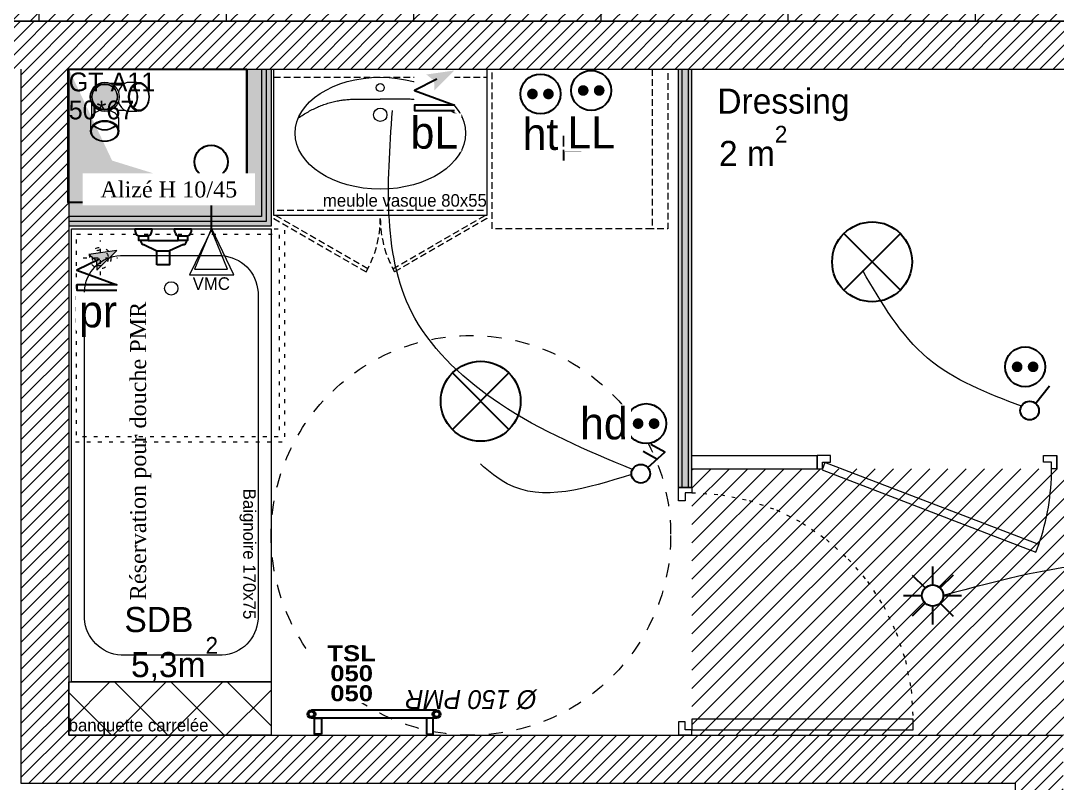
# Model space of a CAD drawing. Header units: centimetres. Extents: x 2666 to 9670, y 1889 to 5633.
# Drawn here: x 4811.7 to 5200.8, y 3866.3 to 4152.5 of the extents above; entities that cross this region are included whole.
import ezdxf

# ---------------------------------------------------------------- set-up
doc = ezdxf.new("R2010")
doc.units = ezdxf.units.CM
doc.header["$LTSCALE"] = 12.7
for name, pattern in [('ISO-03', [3, 1.2, -1.8]), ('Style de ligne -1', [0.83328, 0.41656, -0.41672]), ('Style de ligne -11', [0.694444, 0.41656, -0.277884]), ('Style de ligne -13', [0.295276, 0.19685, -0.098425]), ('Style de ligne -18', [0.328084, 0.109361, -0.218723]), ('Style de ligne -19', [0.333333, 0.111111, -0.222222]), ('Style de ligne -5', [0.41656, 0.13885, -0.27771]), ('VW-01', [0.83312, 0.41656, -0.41656])]:
    doc.linetypes.add(name, pattern=pattern)
for name, color, linetype, lineweight in [('B amÈnagement intÈrieur', 7, 'Continuous', 5), ('B aménagement intérieur', 7, 'Continuous', 5), ('B BATI-équipement-sanitaires', 7, 'Continuous', 5), ('B Faux plafonds', 7, 'Continuous', 5), ('B Faux plafonds-1', 7, 'Continuous', 5), ('B GÈnÈral', 7, 'Continuous', 5), ('B Général', 7, 'Continuous', 5), ('C ANNOTATIONS-PMR', 7, 'Style de ligne -5', 5), ('C ANNOTATIONS-prestations', 7, 'Continuous', 5), ('C ANNOTATIONS-prestations-1', 7, 'Continuous', 5), ('C ANNOTATIONS-texte', 7, 'Continuous', 5), ('C ANNOTATIONS-texte surfaces', 7, 'Continuous', 5), ('F REMPLISSAGE-vert clair', 7, 'Continuous', 13), ('F REMPLISSAGE-vert clair-1', 7, 'Continuous', 5), ('F REMPLISSAGE-vert foncÈ', 7, 'Continuous', 5), ('F REMPLISSAGE-vert foncé', 7, 'Continuous', 13), ('prlm-ELEC-CFO', 1, 'Continuous', 25)]:
    doc.layers.add(name, color=color, linetype=linetype, lineweight=lineweight)
doc.layers.add('B faience', color=7, linetype='Style de ligne -11', lineweight=13, true_color=0x0040ff)
doc.layers.add('C ANNOTATIONS-textes-numérotation gaine', color=7, linetype='ISO-03', lineweight=5, true_color=0xdd0000)
for name, color, linetype in [('prlm-CHAUFF-CONV', 20, 'Continuous'), ('prlm-EAU-CHU', 42, 'Continuous'), ('prlm-EAU-EUEV', 25, 'Continuous'), ('prlm-GT', 242, 'Continuous'), ('prlm-MOD', 64, 'Continuous'), ('prlm-MOD-PB', 123, 'Continuous'), ('prlm-VMC', 93, 'Continuous')]:
    doc.layers.add(name, color=color, linetype=linetype)
doc.styles.add('Eurostile', font='')
doc.styles.add('Eurostile (italic)', font='')
doc.styles.add('prlm-chauff-rad', font='ariblk.ttf', dxfattribs={"height": 12})
doc.styles.add('prlm-elec-cfo', font='comic.ttf', dxfattribs={"height": 12})
doc.styles.add('prlm-vmc', font='pala.ttf', dxfattribs={"height": 14})
doc.styles.get('Eurostile').set_extended_font_data('Eurostile')
doc.styles.get('Eurostile (italic)').set_extended_font_data('Eurostile', italic=True)
pattern_1 = [(45, (0, 0.2205), (-3.5277778, 3.3072917), [])]
pattern_2 = [(45, (0, 0), (2.4253472, -2.6458333), [])]

# ---------------------------------------------------------------- blocks, each defined once
blk = doc.blocks.new('Groupe-28-1')
at = {"layer": 'B Général', "color": 7, "linetype": 'VW-01', "lineweight": 5, "flags": 128}
blk.add_lwpolyline([(4829.72, 4134.39), (4896.69, 4134.39), (4896.69, 4084.39), (4829.72, 4084.39)], close=True, dxfattribs=at)
at = {"layer": 'C ANNOTATIONS-textes-numérotation gaine', "color": 7, "insert": (4829.69, 4133.09), "char_height": 7.059, "width": 56.9358, "attachment_point": 1, "line_spacing_factor": 0.894142, "style": 'Eurostile'}
blk.add_mtext('GT A11\\P50*67', dxfattribs=at)
blk = doc.blocks.new('xi.eu')
at = {"layer": 'prlm-EAU-EUEV', "linetype": 'ByBlock', "lineweight": -2}
h = blk.add_hatch(color=0, dxfattribs=at)
edge = h.paths.add_edge_path()
edge.add_arc((0, 0), 5, 0, 360)
at = {"layer": 'prlm-EAU-EUEV', "color": 0, "linetype": 'ByBlock', "lineweight": 5}
blk.add_circle((0, 0), 5, dxfattribs=at)
blk = doc.blocks.new('xi.cee3')
at = {"layer": 'prlm-EAU-CHU', "color": 0, "lineweight": 13}
for p, q in [((-5.34, 12.09), (-5.34, 8.77)), ((5.34, 8.77), (5.34, 12.09)), ((-5, 7.43), (-5, 2.17)), ((5, 5), (3.85, 3.85)), ((5, 5), (5, 7.43)), ((7.43, 5), (5, 5)), ((12.09, 5.34), (8.77, 5.34)), ((2.17, -5), (7.43, -5)), ((8.77, -5.34), (12.09, -5.34))]:
    blk.add_line(p, q, dxfattribs=at)
for radius in [5.45, 4.69]:
    blk.add_circle((0, 0), radius, dxfattribs=at)
for centre, radius, start, end in [((0, 6.15), 6.29, 48.8644, 131.1356), ((0, 6.35), 5.87, 47.8311, 131.8233), ((-2.66, 8.75), 2.68, 180.4039, 207.2524), ((2.66, 8.75), 2.68, 332.7476, 359.5961), ((-0.74, 10.12), 5.03, 211.1457, 259.1022), ((0.74, 10.12), 5.03, 280.8978, 328.8543), ((10.12, 0.74), 5.03, 121.1457, 169.1022), ((8.75, 2.66), 2.68, 90.4039, 117.2524), ((6.35, 0), 5.87, 318.1767, 42.1689), ((6.15, 0), 6.29, 318.8644, 41.1356), ((10.12, -0.74), 5.03, 190.8978, 238.8543), ((8.75, -2.66), 2.68, 242.7476, 269.5961)]:
    blk.add_arc(centre, radius, start, end, dxfattribs=at)
for centre, major_axis, ratio in [((0, 12.84), (5.44, 0), 0.708306), ((0, 12.94), (5.05, 0), 0.707331)]:
    blk.add_ellipse(centre, major_axis=major_axis, ratio=ratio, dxfattribs=at)
at = {"layer": 'prlm-EAU-CHU', "color": 0, "lineweight": 13, "extrusion": (0, 0, -1)}
for centre, major_axis, ratio in [((12.84, 0), (0, 5.44), 0.708306), ((12.94, 0), (0, 5.05), 0.707331)]:
    blk.add_ellipse(centre, major_axis=major_axis, ratio=ratio, dxfattribs=at)
blk = doc.blocks.new('xi.be')
at = {"layer": 'prlm-VMC', "color": 0, "linetype": 'ByBlock', "lineweight": 5, "flags": 128}
blk.add_lwpolyline([(-6.17, -15), (6.17, -15), (0, 0)], close=True, dxfattribs=at)
at = {"layer": 'prlm-VMC', "color": 0, "linetype": 'ByBlock', "lineweight": 5}
blk.add_solid([(0, -1), (5.17, -14), (-5.17, -14), (0, -1)], dxfattribs=at)
blk = doc.blocks.new('xi.PTCE')
at = {"layer": 'prlm-ELEC-CFO', "color": 0}
for points in [[(-10.61, 10.61), (10.61, -10.61)], [(10.61, 10.61), (-10.61, -10.61)]]:
    blk.add_lwpolyline(points, dxfattribs=at)
at = {"layer": 'prlm-ELEC-CFO', "color": 0, "linetype": 'ByBlock'}
blk.add_circle((0, 0), 15, dxfattribs=at)
blk = doc.blocks.new('xi.SA')
at = {"layer": 'prlm-ELEC-CFO', "color": 0}
blk.add_lwpolyline([(0.2, -1.28), (5.5, 5.28)], dxfattribs=at)
blk.add_circle((-2, -4), 3.5, dxfattribs=at)
blk = doc.blocks.new('xi.PC')
at = {"color": 0, "lineweight": 5}
blk.add_wipeout([(-7.5, -7.5), (7.5, -7.5), (7.5, 7.5), (-7.5, 7.5)], dxfattribs=at).dxf.layer = 'prlm-ELEC-CFO'
at = {"layer": 'prlm-ELEC-CFO', "color": 0, "linetype": 'ByBlock', "lineweight": 5, "const_width": 2}
for points in [[(-4, 0, 1), (-2, 0, 1)], [(2, 0, 1), (4, 0, 1)]]:
    blk.add_lwpolyline(points, format="xyb", close=True, dxfattribs=at)
at = {"layer": 'prlm-ELEC-CFO', "color": 0, "linetype": 'ByBlock', "lineweight": -2}
blk.add_circle((0, 0), 7.5, dxfattribs=at)
blk = doc.blocks.new('xi.SPOT')
at = {"color": 0, "lineweight": 5}
blk.add_wipeout([(-4, 0), (-2.83, -2.83), (0, -4), (2.83, -2.83), (4, 0), (2.83, 2.83), (0, 4), (-2.83, 2.83)], dxfattribs=at).dxf.layer = 'prlm-ELEC-CFO'
at = {"layer": 'prlm-ELEC-CFO', "color": 0, "linetype": 'ByBlock', "lineweight": -2, "flags": 128}
for points in [[(0, 10.88), (0, 4)], [(-7.69, 7.69), (-2.83, 2.83)], [(7.69, 7.69), (2.83, 2.83)], [(-10.88, 0), (-4, 0)], [(4, 0), (10.88, 0)], [(-2.83, -2.83), (-7.69, -7.69)], [(2.83, -2.83), (7.69, -7.69)], [(0, -4), (0, -10.88)]]:
    blk.add_lwpolyline(points, dxfattribs=at)
at = {"layer": 'prlm-ELEC-CFO', "color": 0, "linetype": 'ByBlock', "lineweight": -2}
blk.add_circle((0, 0), 4, dxfattribs=at)
blk = doc.blocks.new('xi.dchrob')
at = {"layer": 'prlm-MOD', "color": 161}
for p, q in [((8.16, -2.3), (8.16, 2.3)), ((13.38, 1.16), (13.38, -1.16))]:
    blk.add_line(p, q, dxfattribs=at)
for points in [[(0, 10.66), (0, 4.16)], [(4.19, -5.66), (4.19, 5.66)], [(5.77, 7.56), (8.16, 2.38)], [(5.77, -7.26), (8.16, -2.37)], [(0, -4.16), (0, -10.66)]]:
    blk.add_lwpolyline(points, dxfattribs=at)
for points in [[(2.5, 9.16), (4.19, 9.16), (4.19, 5.66), (2.5, 5.66)], [(13.38, -2.37), (8.16, -2.37), (8.16, 2.38), (13.38, 2.38)], [(2.5, -5.66), (4.19, -5.66), (4.19, -9.16), (2.5, -9.16)]]:
    blk.add_lwpolyline(points, close=True, dxfattribs=at)
for centre, radius, start, end in [((0, 7.41), 3.25, 32.579, 90), ((4.65, 7.56), 1.13, 0, 114.0743), ((0, 7.41), 3.25, 270, 327.421), ((0, -7.41), 3.25, 32.579, 90), ((4.65, -7.26), 1.13, 245.9257, 360), ((0, -7.41), 3.25, 270, 327.421)]:
    blk.add_arc(centre, radius, start, end, dxfattribs=at)
blk = doc.blocks.new('xi.BL')
at = {"color": 0, "lineweight": 5}
blk.add_wipeout([(-7.5, -7.5), (7.5, -7.5), (7.5, 7.5), (-7.5, 7.5)], dxfattribs=at).dxf.layer = 'prlm-ELEC-CFO'
at = {"layer": 'prlm-ELEC-CFO', "lineweight": 5}
blk.add_hatch(color=0, dxfattribs=at).paths.add_polyline_path([(-3, 6), (-0.1, 3.7), (0, 0), (7.5, 7.5)])
at = {"layer": 'prlm-ELEC-CFO', "color": 0}
blk.add_lwpolyline([(0.95, 4.23), (-7.5, 0), (7.5, -5.5), (-7.5, -5.5), (-7.5, -7.5), (7.5, -7.5)], dxfattribs=at)
blk = doc.blocks.new('xi.DA')
at = {"layer": 'prlm-ELEC-CFO', "color": 0}
for points in [[(4.05, 1.39), (-1.17, 4.34)], [(0.61, -1.67), (7.04, 4.05), (1.81, 7.01)]]:
    blk.add_lwpolyline(points, dxfattribs=at)
blk.add_circle((-2, -4), 3.5, dxfattribs=at)
blk = doc.blocks.new('xi.PCHD')
at = {"color": 0, "lineweight": 5}
blk.add_wipeout([(-7.5, -7.5), (7.5, -7.5), (7.5, 7.5), (-7.5, 7.5)], dxfattribs=at).dxf.layer = 'prlm-ELEC-CFO'
at = {"layer": 'prlm-ELEC-CFO', "color": 0, "linetype": 'ByBlock', "lineweight": 5, "const_width": 2}
for points in [[(-4, 0, 1), (-2, 0, 1)], [(2, 0, 1), (4, 0, 1)]]:
    blk.add_lwpolyline(points, format="xyb", close=True, dxfattribs=at)
at = {"layer": 'prlm-ELEC-CFO', "color": 0, "linetype": 'ByBlock', "lineweight": -2}
blk.add_circle((0, 0), 7.5, dxfattribs=at)
blk = doc.blocks.new('xi.PCHT')
at = {"color": 0, "lineweight": 5}
blk.add_wipeout([(-7.5, -7.5), (7.5, -7.5), (7.5, 7.5), (-7.5, 7.5)], dxfattribs=at).dxf.layer = 'prlm-ELEC-CFO'
at = {"layer": 'prlm-ELEC-CFO', "color": 0, "linetype": 'ByBlock', "lineweight": 5, "const_width": 2}
for points in [[(-4, 0, 1), (-2, 0, 1)], [(2, 0, 1), (4, 0, 1)]]:
    blk.add_lwpolyline(points, format="xyb", close=True, dxfattribs=at)
at = {"layer": 'prlm-ELEC-CFO', "color": 0, "linetype": 'ByBlock', "lineweight": -2}
blk.add_circle((0, 0), 7.5, dxfattribs=at)
blk = doc.blocks.new('xi.PR')
at = {"layer": 'prlm-ELEC-CFO', "lineweight": 5}
blk.add_hatch(color=0, dxfattribs=at).paths.add_polyline_path([(-3, 6), (-0.1, 3.7), (0, 0), (7.5, 7.5)])
at = {"layer": 'prlm-ELEC-CFO', "color": 0}
blk.add_lwpolyline([(0.95, 4.23), (-7.5, 0), (7.5, -5.5), (-7.5, -5.5), (-7.5, -7.5), (7.5, -7.5)], dxfattribs=at)
at = {"layer": 'prlm-ELEC-CFO', "color": 0, "lineweight": 5, "flags": 128}
blk.add_lwpolyline([(-3, 6), (-0.1, 3.7), (0, 0), (7.5, 7.5)], close=True, dxfattribs=at)
blk = doc.blocks.new('xi.LL')
at = {"color": 0, "lineweight": 5}
blk.add_wipeout([(-7.5, -7.5), (7.5, -7.5), (7.5, 7.5), (-7.5, 7.5)], dxfattribs=at).dxf.layer = 'prlm-ELEC-CFO'
at = {"layer": 'prlm-ELEC-CFO', "color": 0, "linetype": 'ByBlock', "lineweight": 5, "const_width": 2}
for points in [[(-4, 0, 1), (-2, 0, 1)], [(2, 0, 1), (4, 0, 1)]]:
    blk.add_lwpolyline(points, format="xyb", close=True, dxfattribs=at)
at = {"layer": 'prlm-ELEC-CFO', "color": 0, "linetype": 'ByBlock', "lineweight": -2}
blk.add_circle((0, 0), 7.5, dxfattribs=at)
blk = doc.blocks.new('xi.TSL-050-050')
at = {"layer": 'prlm-CHAUFF-CONV', "linetype": 'ByBlock', "lineweight": -2}
h = blk.add_hatch(color=0, dxfattribs=at)
edge = h.paths.add_edge_path()
edge.add_arc((-23.5, 7.5), 1.5, 0, 360)
edge = h.paths.add_edge_path(flags=17)
edge.add_arc((-23.5, 7.5), 1, 0, 360)
edge = h.paths.add_edge_path()
edge.add_arc((23.5, 7.5), 1.5, 0, 360)
edge = h.paths.add_edge_path(flags=17)
edge.add_arc((23.5, 7.5), 1, 0, 360)
at = {"layer": 'prlm-CHAUFF-CONV', "color": 0, "linetype": 'ByBlock', "lineweight": -2, "flags": 128}
for points in [[(23.5, 9), (-23.5, 9)], [(23.5, 6), (-23.5, 6)]]:
    blk.add_lwpolyline(points, dxfattribs=at)
at = {"layer": 'prlm-CHAUFF-CONV', "color": 0, "linetype": 'ByBlock', "lineweight": -2}
for points in [[(-19.73, 0), (-22.27, 0), (-22.27, 6), (-19.73, 6)], [(19.73, 0), (22.27, 0), (22.27, 6), (19.73, 6)]]:
    blk.add_lwpolyline(points, close=True, dxfattribs=at)
for centre, radius in [((-23.5, 7.5), 1.5), ((-23.5, 7.5), 1), ((23.5, 7.5), 1.5), ((23.5, 7.5), 1)]:
    blk.add_circle(centre, radius, dxfattribs=at)
blk = doc.blocks.new('Rond 150_PMR')
at = {"layer": 'B Général', "color": 154, "linetype": 'VW-01', "lineweight": 5, "true_color": 0x0053a6}
blk.add_circle((0, 0), 75, dxfattribs=at)
at = {"layer": 'B Général', "color": 154, "true_color": 0x0053a6, "insert": (-61.5, 0), "char_height": 7.059, "attachment_point": 5, "rotation": 90, "line_spacing_factor": 0.894142, "style": 'Eurostile (italic)'}
blk.add_mtext('Ø 150 PMR', dxfattribs=at)
blk = doc.blocks.new('Groupe-11-1')
at = {"layer": 'B Général', "color": 252, "linetype": 'Style de ligne -19', "lineweight": 5, "true_color": 0x989898}
for p, q in [((-29.11, -35.61), (-29.11, -22.61)), ((-22.61, -29.11), (-35.61, -29.11))]:
    blk.add_line(p, q, dxfattribs=at)
at = {"layer": 'B Général', "color": 252, "linetype": 'Style de ligne -19', "lineweight": 5, "true_color": 0x989898, "flags": 128}
for points in [[(-40, -40), (-40, 40), (40, 40), (40, -40)], [(-38, -38), (-38, 38), (38, 38), (38, -38)]]:
    blk.add_lwpolyline(points, close=True, dxfattribs=at)
at = {"layer": 'B Général', "color": 252, "linetype": 'Style de ligne -19', "lineweight": 5, "true_color": 0x989898}
for radius in [4, 3]:
    blk.add_circle((-29.11, -29.11), radius, dxfattribs=at)
blk = doc.blocks.new('Douche pointillée')
at = {"layer": 'B Général', "color": 252, "true_color": 0x989898}
blk.add_blockref('Groupe-11-1', (0, 0), dxfattribs=at)
blk = doc.blocks.new('Baignoire 75_170')
at = {"layer": 'B faience', "lineweight": 18, "flags": 128}
blk.add_lwpolyline([(-85, 38.5), (-85, -37.5), (86, -37.5)], dxfattribs=at)
at = {"layer": 'B Général', "color": 7, "linetype": 'Continuous', "lineweight": 5, "flags": 128}
blk.add_lwpolyline([(-84, -36.5), (-84, 38.5), (86, 38.5), (86, -36.5)], close=True, dxfattribs=at)
blk.add_lwpolyline([(-74, -17.85), (-74, 19.85, -0.379059), (-60.25, 33.6), (62.5, 33.6, -0.377778), (76, 20.1), (76, -17.85, -0.374545), (62.25, -31.6), (-60.5, -31.6, -0.392593), (-74, -18.1)], format="xyb", close=True, dxfattribs=at)
at = {"layer": 'B Général', "color": 7, "linetype": 'Continuous', "lineweight": 5}
blk.add_circle((-61.7, 1), 2.5, dxfattribs=at)
at = {"layer": 'B Général', "color": 8, "true_color": 0x767676}
blk.add_blockref('Douche pointillée', (-44, 3.5), dxfattribs=at)
at = {"layer": 'C ANNOTATIONS-prestations', "insert": (62.5, 26.61), "char_height": 4.706, "width": 80, "attachment_point": 9, "line_spacing_factor": 0.894142, "style": 'Eurostile'}
blk.add_mtext('Baignoire 170x75', dxfattribs=at)
blk = doc.blocks.new('Lave Linge')
at = {"layer": 'B Général', "color": 7, "linetype": 'Style de ligne -13', "lineweight": 5, "flags": 128}
blk.add_lwpolyline([(-29.47, 30), (-29.47, 36), (30.53, 36), (30.53, 30)], dxfattribs=at)
blk.add_lwpolyline([(-29.47, 30), (30.53, 30), (30.53, -30), (-29.47, -30)], close=True, dxfattribs=at)
at = {"layer": 'B Général', "color": 7, "insert": (0, 0), "char_height": 7.059, "attachment_point": 5, "line_spacing_factor": 0.894142, "style": 'Eurostile'}
blk.add_mtext('LL', dxfattribs=at)
blk = doc.blocks.new('Groupe-7-1')
at = {"layer": 'B Général', "color": 7, "linetype": 'Continuous', "lineweight": 5}
for centre, major_axis, ratio in [((0, -24.07), (32, 0), 0.65625), ((0, -6.97), (1.5, 0), 1), ((0, -17.15), (2.5, 0), 1)]:
    blk.add_ellipse(centre, major_axis=major_axis, ratio=ratio, dxfattribs=at)
for points in [[(-30.82, -18.37), (-20.7, -11.37), (-9.74, -11.32), (-4.71, -11.3), (0, -11.3)], [(30.82, -18.37), (20.7, -11.37), (9.74, -11.32), (4.71, -11.3), (0, -11.3)]]:
    blk.add_open_spline(points, degree=2, knots=[0, 0, 0, 1, 1, 2, 2, 2], dxfattribs=at)
blk.add_open_spline([(-30.45, -17.59), (-30.5, -17.61), (-30.55, -17.64)], degree=2, dxfattribs=at)
blk = doc.blocks.new('meuble vasque 80x60')
at = {"layer": 'B BATI-équipement-sanitaires', "color": 7, "linetype": 'Style de ligne -13', "lineweight": 5, "flags": 128}
for points in [[(-40, -3.07), (40, -3.07), (40, -53.07), (-40, -53.07)], [(-40, -56.07), (-5.36, -76.07), (-4.71, -74.94), (-39.35, -54.94)], [(40, -56.07), (5.36, -76.07), (4.71, -74.94), (39.35, -54.94)]]:
    blk.add_lwpolyline(points, close=True, dxfattribs=at)
at = {"layer": 'B BATI-équipement-sanitaires', "color": 7, "linetype": 'Style de ligne -13', "lineweight": 5}
for centre, start, end in [((-40, -56.07), 330, 0), ((40, -56.07), 180, 210)]:
    blk.add_arc(centre, 40, start, end, dxfattribs=at)
at = {"layer": 'B Général', "lineweight": 5, "flags": 128}
blk.add_lwpolyline([(-40, 0), (40, 0), (40, -55), (-40, -55)], close=True, dxfattribs=at)
at = {"layer": 'B Général', "color": 7}
blk.add_blockref('Groupe-7-1', (0, 0), dxfattribs=at)
at = {"layer": 'C ANNOTATIONS-prestations', "insert": (40, -53.07), "char_height": 4.706, "width": 80, "attachment_point": 9, "line_spacing_factor": 0.894142, "style": 'Eurostile'}
blk.add_mtext('meuble vasque 80x55', dxfattribs=at)
blk = doc.blocks.new('VMC')
at = {"layer": 'B Général', "color": 7, "linetype": 'Style de ligne -1', "lineweight": 13}
blk.add_line((0, 10.77), (0, 17), dxfattribs=at)
at = {"layer": 'B Général', "color": 250, "linetype": 'Continuous', "lineweight": 5, "true_color": 0x444444, "flags": 128}
blk.add_lwpolyline([(0, 10.77), (-8.34, -6.52), (8.34, -6.52)], close=True, dxfattribs=at)
at = {"layer": 'C ANNOTATIONS-prestations', "insert": (-7.15, -7.39), "char_height": 4.706, "attachment_point": 1, "line_spacing_factor": 0.894142, "style": 'Eurostile'}
blk.add_mtext('VMC', dxfattribs=at)

msp = doc.modelspace()

# ---------------------------------------------------------------- hatches: boundary and pattern name
at = {"layer": 'B Faux plafonds', "linetype": 'Continuous', "lineweight": 5, "true_color": 0xaaaaaa}
h = msp.add_hatch(dxfattribs=at)
h.set_pattern_fill('F_P__SOFFITE', color=253, style=0, pattern_type=2)
h.set_pattern_definition(pattern_1)
h.paths.add_polyline_path([(4337.44, 3228.48), (4207.44, 3228.48), (4207.44, 4282.39), (4659.96, 4282.39), (4659.96, 4330.39), (5019.96, 4330.39), (5019.96, 4687.89), (5150.04, 4687.72), (5150.04, 4282.39), (6787.89, 4282.39), (6787.89, 4152.39), (4337.44, 4152.39)])
at = {"layer": 'B Faux plafonds-1', "linetype": 'Continuous', "lineweight": 5, "true_color": 0xaaaaaa}
h = msp.add_hatch(dxfattribs=at)
h.set_pattern_fill('F_P__SOFFITE', color=253, style=0, pattern_type=2)
h.set_pattern_definition(pattern_1)
h.paths.add_polyline_path([(5687.94, 4069.39), (5687.95, 4069.39), (5687.95, 4134.39), (5807.96, 4134.39), (5807.96, 3971.89), (5522.96, 3971.89), (5522.96, 3884.39), (5063.69, 3884.39), (5063.69, 3984.39), (5422.09, 3984.39), (5422.09, 4134.39), (5652.94, 4134.39), (5652.94, 4067.39), (5687.94, 4067.39)])
at = {"layer": 'B GÈnÈral', "linetype": 'Continuous', "lineweight": 5}
h = msp.add_hatch(dxfattribs=at)
h.set_pattern_fill('50_BETON', style=0, pattern_type=2)
h.set_pattern_definition(pattern_2)
h.paths.add_polyline_path([(5431.34, 4152.39), (4337.44, 4152.39), (4355.44, 4134.39), (5431.34, 4134.39)])
h = msp.add_hatch(dxfattribs=at)
h.set_pattern_fill('50_BETON', style=0, pattern_type=2)
h.set_pattern_definition(pattern_2)
h.paths.add_polyline_path([(4811.69, 3866.39), (4829.69, 3884.39), (4829.69, 4134.39), (4811.69, 4134.39)])
at = {"layer": 'B GÈnÈral', "linetype": 'Continuous', "lineweight": 5, "true_color": 0x7f7f7f}
h = msp.add_hatch(dxfattribs=at)
h.set_pattern_fill('FAIENCE 15X15', color=8, angle=135, style=0, pattern_type=2)
h.set_pattern_definition([(135, (4867.19, 3905.244), (9.8784, 11.288), []), (45, (4867.19, 3905.244), (-10.8173, 10.3916), [])])
h.paths.add_polyline_path([(4829.69, 3904.39), (4905.69, 3904.39), (4905.69, 3884.39), (4829.69, 3884.39)])
at = {"layer": 'B GÈnÈral', "linetype": 'Continuous', "lineweight": 5}
h = msp.add_hatch(dxfattribs=at)
h.set_pattern_fill('50_BETON', style=0, pattern_type=2)
h.set_pattern_definition(pattern_2)
h.paths.add_polyline_path([(5185.04, 3866.39), (5203.04, 3884.39), (4829.69, 3884.39), (4811.69, 3866.39)])
h = msp.add_hatch(dxfattribs=at)
h.set_pattern_fill('50_BETON', style=0, pattern_type=2)
h.set_pattern_definition(pattern_2)
h.paths.add_polyline_path([(5203.04, 3317.37), (5203.04, 3884.39), (5185.04, 3866.39), (5185.04, 3317.37)])
at = {"layer": 'C ANNOTATIONS-prestations-1', "linetype": 'Continuous', "lineweight": 9, "true_color": 0x989898}
h = msp.add_hatch(dxfattribs=at)
h.set_pattern_fill('DALETTES TERRASSE 50X50', color=252, scale=1.406016, style=0, pattern_type=2)
h.set_pattern_definition([(0, (4678, 4152.39), (4e-15, -70.3008), []), (-90, (4678, 4152.39), (70.3008, 0), [])])
h.paths.add_polyline_path([(4337.44, 3228.48), (4207.44, 3228.48), (4207.44, 4282.39), (4659.96, 4282.39), (4659.96, 4330.39), (5019.96, 4330.39), (5019.96, 4687.89), (5150.04, 4687.72), (5150.04, 4282.39), (6787.89, 4282.39), (6787.89, 4152.39), (4337.44, 4152.39)])

# ---------------------------------------------------------------- linework, layer by layer
at = {"layer": 'B amÈnagement intÈrieur', "color": 254, "linetype": 'Continuous', "true_color": 0xd6d6d6}
msp.add_solid([(4846, 4100.03), (4829.72, 4134.39), (4896.69, 4084.39), (4829.72, 4084.39)], dxfattribs=at)
at = {"layer": 'B amÈnagement intÈrieur', "color": 9, "linetype": 'Continuous', "true_color": 0xc0dcc0}
for points in [[(4896.69, 4134.39), (4905.69, 4134.39), (4896.69, 4084.39), (4905.69, 4075.39)], [(4896.69, 4084.39), (4905.69, 4075.39), (4829.69, 4084.39), (4829.69, 4075.39)]]:
    msp.add_solid(points, dxfattribs=at)
at = {"layer": 'B aménagement intérieur', "color": 7, "linetype": 'Continuous', "lineweight": 13}
for p, q in [((4896.69, 4134.39), (4896.69, 4084.39)), ((4905.69, 4134.39), (4905.69, 4075.39)), ((4896.69, 4084.39), (4829.69, 4084.39)), ((4905.69, 4075.39), (4829.69, 4075.39))]:
    msp.add_line(p, q, dxfattribs=at)
at = {"layer": 'B GÈnÈral', "color": 9, "linetype": 'Continuous', "true_color": 0xc0dcc0}
for points in [[(5063.69, 3977.39), (5058.69, 3977.39), (5063.69, 4134.39), (5058.69, 4134.39)], [(5063.69, 3884.39), (5058.69, 3884.39), (5063.69, 3884.39), (5058.69, 3884.39)]]:
    msp.add_solid(points, dxfattribs=at)
at = {"layer": 'B Général', "color": 7, "linetype": 'Continuous', "lineweight": 18}
for p, q in [((4337.44, 4152.39), (5431.34, 4152.39)), ((4811.69, 4134.39), (4811.69, 3866.39)), ((4829.69, 4134.39), (4829.69, 3884.39)), ((4829.69, 4134.39), (5431.34, 4134.39)), ((4829.69, 3884.39), (5203.04, 3884.39)), ((4811.69, 3866.39), (5185.04, 3866.39)), ((5185.04, 3866.39), (5185.04, 3317.37))]:
    msp.add_line(p, q, dxfattribs=at)
at = {"layer": 'B Général', "color": 7, "linetype": 'Continuous', "lineweight": 5}
for p, q in [((4337.44, 4152.39), (5431.34, 4152.39)), ((4811.69, 4134.39), (4811.69, 3866.39)), ((4829.69, 4134.39), (4829.69, 3884.39)), ((4829.69, 4134.39), (5431.34, 4134.39)), ((5063.69, 3989.39), (5110.71, 3989.39)), ((5110.71, 3984.39), (5110.71, 3989.39)), ((5200.71, 3984.39), (5200.71, 3989.39)), ((5063.69, 3984.39), (5110.71, 3984.39)), ((5061.19, 3889.39), (5058.69, 3889.39)), ((5058.69, 3889.39), (5058.69, 3884.39)), ((5061.19, 3886.39), (5061.19, 3889.39)), ((4829.69, 3884.39), (5203.04, 3884.39)), ((5058.69, 3884.39), (5063.69, 3884.39)), ((5063.69, 3886.39), (5061.19, 3886.39)), ((5063.69, 3884.39), (5063.69, 3886.39)), ((4811.69, 3866.39), (5185.04, 3866.39)), ((5185.04, 3866.39), (5185.04, 3317.37))]:
    msp.add_line(p, q, dxfattribs=at)
at = {"layer": 'B Général', "color": 98, "linetype": 'Continuous', "lineweight": 13, "true_color": 0x004400}
for p, q in [((5058.69, 3977.39), (5058.69, 4134.39)), ((5063.69, 3989.39), (5063.69, 4134.39)), ((5063.69, 3977.39), (5063.69, 3984.39)), ((5063.69, 3977.39), (5058.69, 3977.39)), ((5063.69, 3884.39), (5058.69, 3884.39))]:
    msp.add_line(p, q, dxfattribs=at)
at = {"layer": 'B Général', "color": 7, "linetype": 'Continuous', "lineweight": 13}
for p, q in [((5063.69, 3989.39), (5110.71, 3989.39)), ((5063.69, 3984.39), (5110.71, 3984.39))]:
    msp.add_line(p, q, dxfattribs=at)
at = {"layer": 'B Général', "color": 7, "linetype": 'Continuous', "lineweight": 9}
for p, q in [((5115.71, 3989.39), (5110.71, 3989.39)), ((5110.71, 3989.39), (5110.71, 3984.39)), ((5115.71, 3986.89), (5115.71, 3989.39)), ((5195.71, 3986.89), (5195.71, 3989.39)), ((5195.71, 3989.39), (5200.71, 3989.39)), ((5200.71, 3989.39), (5200.71, 3989.39)), ((5200.71, 3989.39), (5200.71, 3989.39)), ((5200.71, 3989.39), (5200.71, 3985.1)), ((5113.61, 3986.72), (5112.54, 3983.92)), ((5112.71, 3984.39), (5112.71, 3986.89)), ((5112.71, 3986.89), (5115.71, 3986.89)), ((5193.9, 3955.9), (5113.61, 3986.72)), ((5198.71, 3986.89), (5195.71, 3986.89)), ((5198.71, 3984.39), (5198.71, 3986.89)), ((5200.71, 3985.1), (5200.71, 3984.39)), ((5110.71, 3984.39), (5112.71, 3984.39)), ((5112.54, 3983.92), (5192.82, 3953.1)), ((5200.71, 3984.39), (5198.71, 3984.39)), ((5192.82, 3953.1), (5193.9, 3955.9))]:
    msp.add_line(p, q, dxfattribs=at)
at = {"layer": 'B Général', "linetype": 'Style de ligne -18', "lineweight": 5}
for p, q in [((5063.69, 3975.39), (5074.52, 3974.66)), ((5074.52, 3974.66), (5085.17, 3972.49)), ((5085.17, 3972.49), (5095.45, 3968.92)), ((5095.45, 3968.92), (5105.19, 3964)), ((5105.19, 3964), (5114.22, 3957.82)), ((5114.22, 3957.82), (5122.38, 3950.49)), ((5122.38, 3950.49), (5129.54, 3942.13)), ((5129.54, 3942.13), (5135.57, 3932.89)), ((5135.57, 3932.89), (5140.37, 3922.92)), ((5140.37, 3922.92), (5143.86, 3912.39)), ((5143.86, 3912.39), (5145.98, 3901.48)), ((5145.98, 3901.48), (5146.69, 3890.39))]:
    msp.add_line(p, q, dxfattribs=at)
at = {"layer": 'B Général'}
for p, q in [((5146.69, 3890.39), (5063.69, 3890.39)), ((5063.69, 3890.39), (5063.69, 3886.39)), ((5146.69, 3886.39), (5146.69, 3890.39)), ((5063.69, 3886.39), (5146.69, 3886.39))]:
    msp.add_line(p, q, dxfattribs=at)
at = {"layer": 'B Général', "color": 7, "linetype": 'Continuous', "lineweight": 5, "flags": 128}
for points in [[(5063.69, 3977.39), (5063.69, 3975.39), (5061.19, 3975.39), (5061.19, 3972.39), (5058.69, 3972.39), (5058.69, 3977.39), (5058.69, 3977.39), (5058.69, 3977.39), (5062.98, 3977.39), (5062.98, 3977.39)], [(4829.69, 3904.39), (4905.69, 3904.39), (4905.69, 3884.39), (4829.69, 3884.39)]]:
    msp.add_lwpolyline(points, close=True, dxfattribs=at)
at = {"layer": 'B Général', "color": 7, "linetype": 'Continuous', "lineweight": 5}
msp.add_arc((5112.71, 3984.39), 86, 340.6651, 0, dxfattribs=at)
at = {"layer": 'C ANNOTATIONS-prestations', "color": 7, "linetype": 'Continuous', "lineweight": 5, "flags": 128}
msp.add_lwpolyline([(4337.44, 3228.48), (4207.44, 3228.48), (4207.44, 4282.39), (4659.96, 4282.39), (4659.96, 4330.39), (5019.96, 4330.39), (5019.96, 4687.89), (5150.04, 4687.72), (5150.04, 4282.39), (6787.89, 4282.39), (6787.89, 4152.39), (4337.44, 4152.39)], close=True, dxfattribs=at)
msp.add_lwpolyline([(4337.44, 3228.48), (4207.44, 3228.48), (4207.44, 4282.39), (4659.96, 4282.39), (4659.96, 4330.39), (5019.96, 4330.39), (5019.96, 4687.89), (5150.04, 4687.72), (5150.04, 4282.39), (6787.89, 4282.39), (6787.89, 4152.39), (4337.44, 4152.39)], close=True, dxfattribs=at)
at = {"layer": 'F REMPLISSAGE-vert clair', "color": 7, "linetype": 'Continuous', "lineweight": 13}
for p, q in [((4896.69, 4134.39), (4896.69, 4084.39)), ((4896.69, 4084.39), (4829.69, 4084.39))]:
    msp.add_line(p, q, dxfattribs=at)
at = {"layer": 'F REMPLISSAGE-vert clair'}
for p, q in [((4902.09, 4134.39), (4902.09, 4078.99)), ((4902.09, 4134.39), (4902.09, 4078.99)), ((4903.89, 4134.39), (4903.89, 4077.19)), ((5059.99, 3977.39), (5059.99, 4134.39)), ((5062.39, 3977.39), (5062.39, 4134.39)), ((4902.09, 4078.99), (4829.69, 4078.99)), ((4902.09, 4078.99), (4829.69, 4078.99)), ((4903.89, 4077.19), (4829.69, 4077.19))]:
    msp.add_line(p, q, dxfattribs=at)
at = {"layer": 'F REMPLISSAGE-vert clair-1', "color": 9, "linetype": 'Continuous', "true_color": 0xc0dcc0}
for points in [[(4902.09, 4134.39), (4896.69, 4134.39), (4902.09, 4078.99), (4896.69, 4084.39)], [(4903.89, 4134.39), (4902.09, 4134.39), (4903.89, 4077.19), (4902.09, 4078.99)], [(5059.99, 3977.39), (5062.39, 3977.39), (5059.99, 4134.39), (5062.39, 4134.39)], [(4902.09, 4078.99), (4896.69, 4084.39), (4829.69, 4078.99), (4829.69, 4084.39)], [(4903.89, 4077.19), (4902.09, 4078.99), (4829.69, 4077.19), (4829.69, 4078.99)], [(5059.99, 3884.39), (5062.39, 3884.39), (5059.99, 3884.39), (5062.39, 3884.39)]]:
    msp.add_solid(points, dxfattribs=at)
at = {"layer": 'F REMPLISSAGE-vert foncÈ', "color": 54, "linetype": 'Continuous', "true_color": 0x99aa00}
for points in [[(4905.69, 4134.39), (4903.89, 4134.39), (4905.69, 4075.39), (4903.89, 4077.19)], [(5058.69, 3977.39), (5059.99, 3977.39), (5058.69, 4134.39), (5059.99, 4134.39)], [(5062.39, 3977.39), (5063.69, 3977.39), (5062.39, 4134.39), (5063.69, 4134.39)], [(4905.69, 4075.39), (4903.89, 4077.19), (4829.69, 4075.39), (4829.69, 4077.19)], [(5058.69, 3884.39), (5059.99, 3884.39), (5058.69, 3884.39), (5059.99, 3884.39)], [(5062.39, 3884.39), (5063.69, 3884.39), (5062.39, 3884.39), (5063.69, 3884.39)]]:
    msp.add_solid(points, dxfattribs=at)
at = {"layer": 'F REMPLISSAGE-vert foncé'}
for p, q in [((4903.89, 4134.39), (4903.89, 4077.19)), ((5059.99, 3977.39), (5059.99, 4134.39)), ((5062.39, 3977.39), (5062.39, 4134.39)), ((4903.89, 4077.19), (4829.69, 4077.19))]:
    msp.add_line(p, q, dxfattribs=at)
at = {"layer": 'F REMPLISSAGE-vert foncé', "color": 7, "linetype": 'Continuous', "lineweight": 13}
for p, q in [((4905.69, 4134.39), (4905.69, 4075.39)), ((4905.69, 4075.39), (4829.69, 4075.39))]:
    msp.add_line(p, q, dxfattribs=at)
at = {"layer": 'F REMPLISSAGE-vert foncé', "color": 98, "linetype": 'Continuous', "lineweight": 13, "true_color": 0x004400}
for p, q in [((5058.69, 3977.39), (5058.69, 4134.39)), ((5063.69, 3977.39), (5063.69, 4134.39))]:
    msp.add_line(p, q, dxfattribs=at)
at = {"layer": 'prlm-ELEC-CFO', "lineweight": 13}
for points in [[(5187.36, 4007.81), (5152.18, 4025.87), (5127.8, 4058.74)], [(5040.99, 3982.27), (4994.33, 3978.75), (4984.24, 3986.19)]]:
    msp.add_spline(points, degree=3, dxfattribs=at)
at = {"layer": 'prlm-GT'}
msp.add_lwpolyline([(4829.48, 4134.34), (4896.45, 4134.34), (4896.45, 4084.34), (4829.48, 4084.34)], close=True, dxfattribs=at)
at = {"layer": 'prlm-VMC'}
msp.add_lwpolyline([(4883.16, 4093.31), (4883.16, 4074.34)], dxfattribs=at)
msp.add_circle((4883.16, 4099.56), 6.25, dxfattribs=at)

# ---------------------------------------------------------------- block references
at = {"layer": 'B Général', "color": 7}
for name, p in [('meuble vasque 80x60', (4946.69, 4134.39)), ('VMC', (4883.4, 4063.62))]:
    msp.add_blockref(name, p, dxfattribs=at)
at = {"layer": 'B Général', "color": 7, "rotation": 270}
for name, p in [('Lave Linge', (5018.69, 4104.92)), ('Baignoire 75_170', (4867.19, 3990.39))]:
    msp.add_blockref(name, p, dxfattribs=at)
at = {"layer": 'C ANNOTATIONS-PMR', "color": 7, "rotation": 90}
msp.add_blockref('Rond 150_PMR', (4980.69, 3959.39), dxfattribs=at)
at = {"layer": 'C ANNOTATIONS-textes-numérotation gaine', "color": 7}
msp.add_blockref('Groupe-28-1', (0, 0), dxfattribs=at)
at = {"layer": 'prlm-CHAUFF-CONV'}
msp.add_blockref('xi.TSL-050-050', (4944.31, 3884.76), dxfattribs=at)
at = {"layer": 'prlm-EAU-CHU', "rotation": 270}
msp.add_blockref('xi.cee3', (4843.22, 4123.96), dxfattribs=at)
at = {"layer": 'prlm-EAU-EUEV', "rotation": 357.763639970968}
msp.add_blockref('xi.eu', (4842.96, 4123.96), dxfattribs=at)
at = {"layer": 'prlm-ELEC-CFO'}
for name, p in [('xi.PTCE', (5131.33, 4062.04)), ('xi.PR', (4840.26, 4058.85)), ('xi.PTCE', (4984.37, 4009.72)), ('xi.SA', (5192.47, 4010.21)), ('xi.DA', (5046.48, 3986.53))]:
    msp.add_blockref(name, p, dxfattribs=at)
at = {"layer": 'prlm-MOD', "rotation": 270}
msp.add_blockref('xi.dchrob', (4865.19, 4074.27), dxfattribs=at)
at = {"layer": 'prlm-VMC', "rotation": 4.724190063167902e-08}
msp.add_blockref('xi.be', (4883.16, 4074.34), dxfattribs=at)

# ---------------------------------------------------------------- texts
at = {"layer": 'C ANNOTATIONS-prestations', "insert": (4829.69, 3884.39), "char_height": 4.706, "width": 71.7614, "attachment_point": 7, "line_spacing_factor": 0.894142, "style": 'Eurostile'}
msp.add_mtext('banquette carrelée', dxfattribs=at)
at = {"layer": 'C ANNOTATIONS-texte', "char_height": 9.412, "attachment_point": 8, "line_spacing_factor": 0.894142, "style": 'Eurostile'}
for s, insert in [('Dressing', (5098.05, 4114.82)), ('SDB', (4863.56, 3922.96))]:
    msp.add_mtext(s, dxfattribs=dict(at, insert=insert))
at = {"layer": 'C ANNOTATIONS-texte surfaces', "char_height": 9.412, "attachment_point": 2, "line_spacing_factor": 0.894142, "style": 'Eurostile'}
for s, insert in [('2 m{\\H0.6667x;\\S2^ ;}', (5086.66, 4113.08)), ('5,3m{\\H0.6667x;\\S2^ ;}', (4869.42, 3921.23))]:
    msp.add_mtext(s, dxfattribs=dict(at, insert=insert))
at = {"layer": 'prlm-MOD-PB', "insert": (4852.76, 3935.05), "char_height": 6, "width": 140.3781, "attachment_point": 1, "rotation": 90, "style": 'prlm-vmc'}
msp.add_mtext('Réservation pour douche PMR', dxfattribs=at)

# ---------------------------------------------------------------- next in the draw order: block references
at = {"layer": 'prlm-ELEC-CFO'}
for name, p in [('xi.BL', (4966.98, 4126.34)), ('xi.PC', (5188.77, 4022.64)), ('xi.SPOT', (5154.05, 3936.81))]:
    msp.add_blockref(name, p, dxfattribs=at)

# ---------------------------------------------------------------- next in the draw order: texts
at = {"layer": 'prlm-CHAUFF-CONV', "lineweight": 20, "insert": (4935.92, 3907.58), "char_height": 6, "width": 32.8236, "attachment_point": 5, "line_spacing_factor": 0.75, "style": 'prlm-chauff-rad', "bg_fill": 3, "box_fill_scale": 1.1, "bg_fill_color": 256, "bg_fill_transparency": 0}
msp.add_mtext('TSL\\P050\\P050', dxfattribs=at)
at = {"layer": 'prlm-ELEC-CFO', "lineweight": 20, "insert": (4840.75, 4041.64), "char_height": 12, "attachment_point": 5, "line_spacing_factor": 0.8, "style": 'prlm-elec-cfo', "bg_fill": 3, "box_fill_scale": 1.1, "bg_fill_color": 256, "bg_fill_transparency": 0}
msp.add_mtext('pr', dxfattribs=at)
at = {"layer": 'prlm-VMC', "ltscale": 25, "insert": (4867.28, 4089.16), "char_height": 6, "width": 58.6147, "attachment_point": 5, "line_spacing_factor": 0.8, "style": 'prlm-vmc', "bg_fill": 2}
msp.add_mtext('Alizé H 10/45', dxfattribs=at)

# ---------------------------------------------------------------- next in the draw order: linework, layer by layer
at = {"layer": 'prlm-ELEC-CFO', "lineweight": 13}
msp.add_spline([(5300.05, 3936.81), (5222.87, 3949.11), (5158.05, 3936.81)], degree=3, dxfattribs=at)

# ---------------------------------------------------------------- next in the draw order: texts
at = {"layer": 'prlm-ELEC-CFO', "lineweight": 20, "insert": (4966.98, 4110.45), "char_height": 12, "attachment_point": 5, "line_spacing_factor": 0.8, "style": 'prlm-elec-cfo', "bg_fill": 3, "box_fill_scale": 1.1, "bg_fill_color": 256, "bg_fill_transparency": 0}
msp.add_mtext('bL', dxfattribs=at)

# ---------------------------------------------------------------- next in the draw order: linework, layer by layer
at = {"layer": 'prlm-ELEC-CFO', "lineweight": 13}
msp.add_spline([(5041.34, 3984.09), (4991.48, 4008.85), (4959.69, 4040.92), (4951.22, 4118.84)], degree=3, dxfattribs=at)

# ---------------------------------------------------------------- next in the draw order: block references
at = {"layer": 'prlm-ELEC-CFO'}
for name, p in [('xi.LL', (5025.87, 4126.34)), ('xi.PCHT', (5006.81, 4125.03)), ('xi.PCHD', (5046.48, 4001.33))]:
    msp.add_blockref(name, p, dxfattribs=at)

# ---------------------------------------------------------------- next in the draw order: texts
at = {"layer": 'prlm-ELEC-CFO', "lineweight": 20, "char_height": 12, "attachment_point": 5, "line_spacing_factor": 0.8, "style": 'prlm-elec-cfo', "bg_fill": 3, "box_fill_scale": 1.1, "bg_fill_color": 256, "bg_fill_transparency": 0}
for s, insert in [('ht', (5006.81, 4109.96)), ('hd', (5030.64, 4001.33))]:
    msp.add_mtext(s, dxfattribs=dict(at, insert=insert))

# ---------------------------------------------------------------- next in the draw order: texts
at = {"layer": 'prlm-ELEC-CFO', "lineweight": 20, "insert": (5025.87, 4110.59), "char_height": 12, "attachment_point": 5, "line_spacing_factor": 0.8, "style": 'prlm-elec-cfo', "bg_fill": 3, "box_fill_scale": 1.1, "bg_fill_color": 256, "bg_fill_transparency": 0}
msp.add_mtext('LL', dxfattribs=at)

doc.saveas('drawing.dxf')
